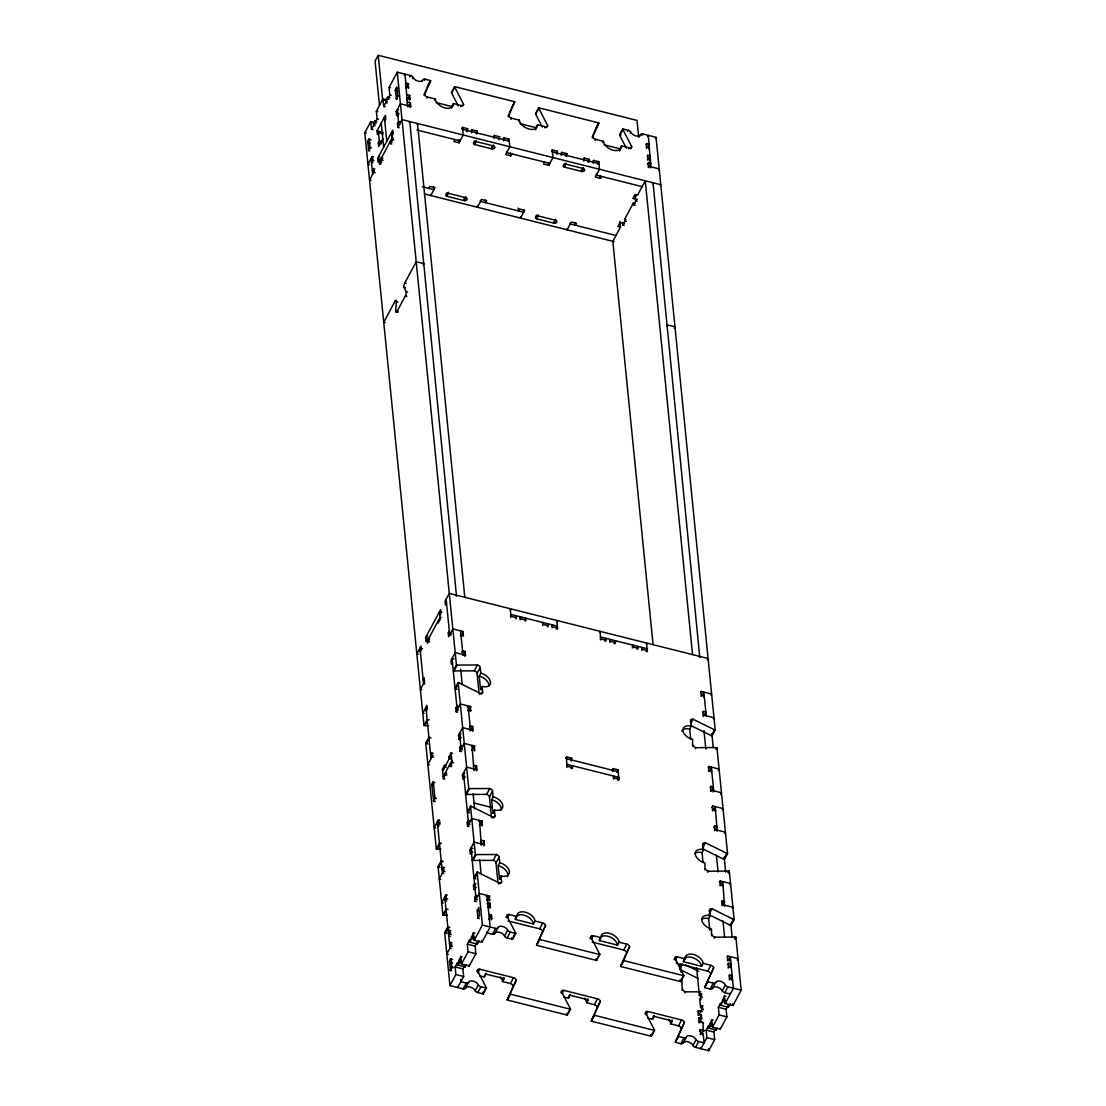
<?xml version="1.0" encoding="UTF-8"?>
<svg xmlns="http://www.w3.org/2000/svg" width="1106" height="1106" viewBox="0 0 1106 1106"><rect width="100%" height="100%" fill="white"/><g stroke="black" fill="none" stroke-linecap="round" stroke-linejoin="round"><path stroke-width="1.5" d="M398.367 312.099L396.902 311.74A2.793 0.843 -75.9 0 1 395.658 311.173L396.377 301.703A2.793 0.843 -75.9 0 0 395.146 300.984L383.741 322.261L385.192 322.634M648.724 159.845L648.683 157.882M424.137 94.522L425.948 90.319M426.308 89.489L427.027 87.803M424.165 95.628L430.524 81.111A2.793 1.714 28.2 0 0 430.58 80.6L425.119 79.217A2.793 1.714 28.2 0 0 422.81 79.867A5.599 3.415 28.2 0 1 418.179 81.167A5.599 3.415 28.2 0 1 413.05 77.42A2.793 1.714 28.2 0 0 410.478 75.54L397.261 72.208L389.063 87.512L389.824 95.088L387.722 99.001L389.188 99.36M508.207 115.66L508.566 114.83M509.285 113.158L510.018 111.471M510.378 110.641L511.096 108.955M508.235 116.78L514.594 102.264A2.793 1.714 28.2 0 0 514.649 101.752L454.607 86.641L451.469 92.503A2.793 1.714 28.2 0 0 451.635 93.07L458.243 105.886M592.277 136.812L592.996 135.139M593.355 134.296L595.152 130.107M592.304 137.932L598.664 123.416A2.793 1.714 28.2 0 0 598.705 122.89L538.677 107.794L535.525 113.655A2.793 1.714 28.2 0 0 535.691 114.222L542.299 127.038M715.485 1029.119L713.909 1032.05L714.67 1039.64L708.739 1050.7L695.522 1047.368A2.793 1.714 28.2 0 1 692.95 1045.502A5.599 3.415 28.2 0 0 687.821 1041.741A5.599 3.415 28.2 0 0 683.19 1043.041A2.793 1.714 28.2 0 1 680.881 1043.691L675.42 1042.322A2.793 1.714 28.2 0 1 675.476 1041.797L684.379 1022.525A2.793 1.714 28.2 0 0 681.6 1019.981L647.964 1011.52A2.793 1.714 28.2 0 0 645.558 1012.764L654.365 1029.852A2.793 1.714 28.2 0 1 654.531 1030.419L651.393 1036.267L591.351 1021.17A2.793 1.714 28.2 0 1 591.406 1020.658L600.309 1001.372A2.793 1.714 28.2 0 0 597.53 998.829L563.894 990.368A2.793 1.714 28.2 0 0 561.489 991.612L570.309 1008.7A2.793 1.714 28.2 0 1 570.475 1009.266L567.323 1015.128L507.295 1000.018A2.793 1.714 28.2 0 1 507.336 999.506L516.253 980.22A2.793 1.714 28.2 0 0 513.474 977.676L479.824 969.215A2.793 1.714 28.2 0 0 477.433 970.46L476.838 971.552M507.336 999.506L516.253 980.22M730.167 992.967L730.278 994.073L724.817 992.704A2.793 1.714 28.2 0 1 722.259 990.824A5.599 3.415 28.2 0 0 717.117 987.064A5.599 3.415 28.2 0 0 712.499 988.363A2.793 1.714 28.2 0 1 710.176 989.013L704.716 987.644A2.793 1.714 28.2 0 1 704.771 987.133L713.688 967.847A2.793 1.714 28.2 0 0 710.909 965.303L703.14 963.354A9.788 5.986 28.2 0 0 693.421 954.437A9.788 5.986 28.2 0 0 685.029 958.791L677.259 956.842A2.793 1.714 28.2 0 0 674.867 958.086L683.674 975.174A2.793 1.714 28.2 0 1 683.84 975.741L680.702 981.603L620.66 966.492A2.793 1.714 28.2 0 1 620.715 965.98L629.618 946.708A2.793 1.714 28.2 0 0 626.839 944.151L619.07 942.201A9.788 5.986 28.2 0 0 609.351 933.284A9.788 5.986 28.2 0 0 600.959 937.639L593.203 935.69A2.793 1.714 28.2 0 0 590.798 936.934L599.604 954.022A2.793 1.714 28.2 0 1 599.77 954.589L596.632 960.45L536.59 945.34A2.793 1.714 28.2 0 1 536.645 944.828L545.548 925.556A2.793 1.714 28.2 0 0 542.77 923.012L535.014 921.049A9.788 5.986 28.2 0 0 525.295 912.146A9.788 5.986 28.2 0 0 516.889 916.501L515.327 919.418L533.438 923.98L535.014 921.049M536.645 944.828L545.548 925.556M591.406 1020.658L600.309 1001.372M620.715 965.98L629.618 946.708M675.476 1041.797L684.379 1022.525M704.771 987.133L713.688 967.847M701.066 1022.538C704.646 1017.589 702.96 1038.852 701.176 1032.133M638.701 137.421L637.001 120.416L378.211 55.3L375.072 61.162L379.482 105.374M428.52 725.591L424.718 725.605A2.793 1.714 28.2 0 1 423.985 725.508L364.814 132.748L370.745 121.674L374.146 122.531M376.469 123.084L375.003 122.725L377.105 118.812L376.344 111.236L382.953 98.904L386.353 99.747M372.957 129.623L371.505 129.264L373.593 125.351L373.413 123.457L374.823 120.831L376.759 121.314M385.165 106.853L383.713 106.48L385.814 102.582L385.621 100.674L387.542 97.107L389.962 97.715M367.648 142.453L369.224 139.522M404.34 75.443L405.031 74.171L407.658 106.729M383.146 133.895L378.487 132.72L377.436 134.669L377.063 130.881L385.441 115.259L385.814 119.047L384.764 120.996M405.321 84.111L405.902 83.005L408.501 83.669L408.28 88.549M409.704 77.005L410.478 75.54M406.137 88.051L408.501 83.669M412.455 78.512L413.05 77.42M382.828 138.858L378.639 146.669L378.266 142.881L379.303 140.932L378.487 132.72M373.607 156.886L372.155 156.527L367.966 164.338L369.432 164.697M398.063 115.771L396.612 115.397L396.225 111.609L400.413 103.798L410.768 106.411L410.174 107.503M372.155 156.527L372.542 160.315L371.492 162.264L372.943 162.637M396.612 115.397L397.648 113.448L399.114 113.821M406.662 99.955L407.45 98.489L410.036 99.139L409.455 100.231M407.699 99.015L409.662 95.351L407.077 94.701M407.215 103.065L407.796 101.959L410.381 102.609L410.768 106.411M374.81 168.886L373.358 168.527L372.307 170.476L374.257 170.96M399.266 127.771L397.801 127.397L397.427 123.609L398.478 121.66L399.93 122.033M379.137 159.997L378.086 161.946L377.713 158.158L392.713 130.162L393.086 133.95L392.036 135.914M408.225 106.646L410.381 102.609M422.022 81.332L422.81 79.867M373.358 168.527L373.731 172.315L369.542 180.126L371.008 180.485M397.801 127.397L401.99 119.6L660.78 184.702L660.199 185.808M380.962 164.144L379.51 163.785L381.611 159.872L381.418 157.978L382.87 158.352M391.787 143.974L390.321 143.6L392.423 139.702L391.648 132.139L392.782 132.416M424.538 80.323L425.119 79.217M427.441 86.448L428.423 84.623M428.616 84.263L430.58 80.6M427.386 86.973L430.524 81.111M409.234 122.517L409.759 121.549L456.529 596.328M426.944 98.171L427.538 97.079A2.793 1.714 28.2 0 1 424.759 94.535M417.003 124.466L417.515 123.499L464.81 597.309M434.713 100.121L435.308 99.028L427.538 97.079M451.635 93.07L454.773 87.208A2.793 1.714 28.2 0 1 454.607 86.641M451.773 107.904A9.788 5.986 28.2 0 0 451.842 106.522L453.419 103.591L461.174 105.54A2.793 1.714 28.2 0 0 463.58 104.296L454.773 87.208M460.594 106.632L461.174 105.54M462.792 105.761L463.58 104.296M428.755 188.379L429.805 186.416L434.976 187.73L430.801 195.541L430.69 194.462M454.925 139.563L453.875 141.513L459.059 142.812L463.234 135.001L462.488 127.425L467.658 128.725L467.257 131.725M461.7 128.89L462.488 127.425M466.483 130.923L467.658 128.725M471.377 130.909L471.972 129.803L477.142 131.116L476.741 134.102M471.571 132.803L471.972 129.803M475.967 133.314L477.142 131.116M396.902 311.74L405.363 295.952A2.793 0.843 -75.9 0 0 406.123 291.638L404.049 287.394A2.793 0.843 -75.9 0 1 404.768 283.012L416.174 261.735L423.944 263.684L423.225 265.011M493.815 136.55L494.396 135.457L499.58 136.757L499.179 139.743M493.995 138.444L494.396 135.457M511.511 107.6L511.898 106.867M512.686 105.402L514.649 101.752M511.456 108.125L512.244 106.66M512.631 105.927L514.594 102.264M498.405 138.955L499.58 136.757M511.013 119.324L511.608 118.231A2.793 1.714 28.2 0 1 508.829 115.674M503.299 138.941L503.894 137.835L509.064 139.149L509.825 146.725L505.636 154.536L510.806 155.835L511.857 153.886M503.493 140.835L503.894 137.835M508.083 140.974L509.064 139.149M518.783 121.273L519.364 120.181L511.608 118.231M535.691 114.222L538.829 108.36A2.793 1.714 28.2 0 1 538.677 107.794M535.553 129.886A9.788 5.986 28.2 0 0 535.912 127.66L537.488 124.743L545.244 126.692A2.793 1.714 28.2 0 0 547.65 125.448L538.829 108.36M544.664 127.784L545.244 126.692M546.461 127.646L546.862 126.913M547.055 126.54L547.65 125.448M544.636 162.126L543.599 164.089L548.77 165.388L552.959 157.577L552.198 149.987L557.369 151.301L556.968 154.287M551.41 151.453L552.198 149.987M556.387 153.126L557.369 151.301M561.101 153.485L561.682 152.379L566.866 153.679L566.466 156.679M561.281 155.379L561.682 152.379M565.691 155.877L566.866 153.679M595.567 128.752L596.162 127.66M596.756 126.554L598.705 122.89M595.512 129.264L596.3 127.798M596.701 127.079L598.664 123.416M583.332 159.485L584.12 158.02L589.291 159.333L588.89 162.319M583.719 161.02L584.12 158.02M595.083 140.476L595.664 139.37A2.793 1.714 28.2 0 1 592.885 136.826M587.922 161.891L589.291 159.333M602.839 142.425L603.434 141.333L595.664 139.37M593.01 161.504L593.604 160.411L598.775 161.711L599.535 169.301L595.346 177.112L600.53 178.412L601.567 176.448M593.203 163.412L593.604 160.411M597.406 164.282L598.775 161.711M626.369 148.176L619.761 135.374A2.793 1.714 28.2 0 1 619.595 134.794L622.733 128.946L628.194 130.314A2.793 1.714 28.2 0 1 630.766 132.195A5.599 3.415 28.2 0 0 635.895 135.941A5.599 3.415 28.2 0 0 640.526 134.642A2.793 1.714 28.2 0 1 642.835 133.992L656.052 137.324L715.223 730.084L712.084 735.946A2.793 1.714 28.2 0 1 711.338 735.67L691.305 725.757M619.761 135.374L622.899 129.513A2.793 1.714 28.2 0 1 622.733 128.946M627.6 131.407L628.194 130.314M619.623 151.038A9.788 5.986 28.2 0 0 619.982 148.812L621.544 145.881L629.314 147.845A2.793 1.714 28.2 0 0 631.706 146.6L622.899 129.513M630.171 133.287L630.766 132.195M628.72 148.937L629.314 147.845M630.531 148.798L631.706 146.6M639.545 136.48L640.526 134.642M642.047 135.457L642.835 133.992M647.618 136.646L648.296 135.374L650.922 167.932M646.001 144.665L646.581 143.559L649.181 144.209L647.411 147.513M646.374 148.453L646.581 143.559M648.959 149.103L649.554 148.01L646.969 147.361M655.374 138.596L656.052 137.324M647.162 156.347L647.757 155.255L650.342 155.905L648.766 158.835L650.231 159.195M647.549 160.135L647.757 155.255M647.494 164.352L648.475 162.513L651.061 163.163L648.71 167.559M650.134 160.785L650.715 159.693L648.13 159.043M648.268 167.407L648.475 162.513M636.351 195.154L635.314 197.117L635.687 200.905L633.6 204.804L635.051 205.177M619.927 221.324L620.494 227.006L612.821 241.329L653.079 644.743M624.24 225.347L622.775 224.988L624.876 221.076L624.683 219.182L633.406 202.91L635.342 203.407M658.623 170.006L659.204 168.914L648.863 166.301M652.499 183.72L653.024 182.753L699.794 657.531M420.363 651.863L421.4 649.913L421.027 646.111L416.838 653.923L418.289 654.296M426.999 639.475L425.948 641.439L425.575 637.637L440.575 609.655L440.948 613.443L439.898 615.392M446.52 603.047L445.469 604.996L445.096 601.208L449.285 593.397L708.075 658.512L707.287 659.978M423.142 679.817L424.192 677.867L424.566 681.655L420.391 689.467L421.676 689.785M462.972 636.42L463.179 631.54L452.824 628.927L448.649 636.738L448.262 632.95L449.312 631.001M460.386 635.77L460.967 634.678L463.566 635.328M461.022 635.563L463.179 631.54M426.266 711.089L427.317 709.14L426.944 705.338L422.755 713.149L424.04 713.481M452.437 662.273L451.386 664.222L451.013 660.434L455.188 652.623L465.543 655.222L464.962 656.328M461.796 652.25L462.585 650.784L465.17 651.434L465.543 655.222M423.985 725.508L427.123 719.647A2.793 1.714 28.2 0 0 427.856 719.757L429.128 719.743M397.261 72.208L456.432 664.969L453.28 670.83A2.793 1.714 28.2 0 0 454.013 670.941L474.308 670.844A2.793 1.714 28.2 0 1 477.087 673.388L479.092 693.407M424.718 725.605L427.856 719.757M454.013 670.941L457.165 665.079L477.446 664.983A2.793 1.714 28.2 0 1 480.225 667.526L480.792 673.208L479.23 676.139L480.557 689.411A9.788 5.986 28.2 0 0 481.857 689.674M463.013 655.457L465.17 651.434M440.852 849.132L437.05 849.145A2.793 1.714 28.2 0 1 436.317 849.035L425.741 743.094L428.879 737.246A2.793 1.714 28.2 0 1 429.626 737.508L430.967 738.172M480.792 673.208A9.788 5.986 28.2 0 1 490.511 682.125A9.788 5.986 28.2 0 1 482.119 686.48L482.686 692.162A2.793 1.714 28.2 0 1 480.294 693.407L458.935 682.831A2.793 1.714 28.2 0 0 458.188 682.568L455.05 688.43A2.793 1.714 28.2 0 1 455.796 688.692L457.124 689.356M425.741 743.094A2.793 1.714 28.2 0 1 426.487 743.37L429.626 737.508M455.796 688.692L458.935 682.831M474.308 670.844L477.446 664.983M433.137 753.241L431.686 752.882L430.635 754.831L433.068 755.439M457.58 712.126L456.128 711.766L455.755 707.964L456.806 706.015L458.257 706.388M509.935 609.904L510.53 608.812L510.695 617.48M431.686 752.882L432.059 756.67L427.87 764.481L429.335 764.854M456.128 711.766L460.317 703.955L470.672 706.554L470.465 711.448M477.087 673.388L480.225 667.526M666.503 326.215L667.208 324.887L674.978 326.851L674.259 328.178M515.299 617.618L516.281 615.793L515.88 618.793M467.299 707.37L468.087 705.905L470.451 729.587L469.787 730.817M467.866 710.799L468.46 709.693L471.045 710.342M468.515 710.577L470.672 706.554M480.557 689.411L482.119 686.48M519.806 618.337L520.58 616.885L520.193 619.872M479.7 694.513L480.294 693.407M460.331 739.61L458.879 739.237L458.492 735.449L462.681 727.637L473.036 730.25L472.442 731.343M481.704 694.001L482.686 692.162M444.819 779.025L443.368 778.665L442.428 769.182L444.515 765.283L445.967 765.642M450.695 759.075L449.243 758.716L449.05 756.822L451.137 752.91L452.603 753.283M458.879 739.237L459.916 737.287L461.382 737.661M442.607 771.089L451.331 754.817M525.364 621.171L525.765 618.185M469.483 726.905L470.064 725.799L472.649 726.448L473.036 730.25M443.174 776.785L451.898 760.513M461.534 751.61L460.068 751.25L459.695 747.449L460.746 745.499L462.197 745.873M443.368 778.665L445.455 774.753L445.276 772.859L446.727 773.232M451.455 766.665L449.99 766.292L452.091 762.393L451.137 752.91M470.492 730.485L472.649 726.448M460.068 751.25L464.257 743.439L474.612 746.038L474.405 750.933M471.363 746.605L472.027 745.389L473.866 770.053M471.806 750.269L472.4 749.177L474.986 749.827M472.843 749.329L474.612 746.038M439.815 820.21L438.363 819.85L434.174 827.661L435.64 828.021M464.271 779.094L462.82 778.721L462.432 774.933L466.621 767.122L476.976 769.735L476.382 770.827M542.617 625.512L543.018 622.526M438.363 819.85L438.75 823.638L437.7 825.588L439.151 825.961M462.82 778.721L463.856 776.771L465.322 777.145M547.014 626.024L548.189 623.825L547.788 626.812M473.423 766.389L474.004 765.283L476.589 765.933L476.976 769.735M474.239 770.329L476.589 765.933M551.714 626.369L552.502 624.904L552.101 627.904M556.525 621.627L557.12 620.521L557.286 629.203M436.317 849.035L439.455 843.187A2.793 1.714 28.2 0 0 440.188 843.284L441.46 843.284M458.188 682.568L468.75 788.509L465.612 794.371A2.793 1.714 28.2 0 0 466.345 794.467L486.64 794.371A2.793 1.714 28.2 0 1 489.419 796.914L491.423 816.933M437.05 849.145L440.188 843.284M466.345 794.467L469.483 788.619L489.778 788.509A2.793 1.714 28.2 0 1 492.557 791.067L493.124 796.749L491.562 799.679L492.875 812.938A9.788 5.986 28.2 0 0 494.188 813.2M556.29 628.816L557.687 626.217L511.096 614.494M447.432 915.118L443.63 915.132A2.793 1.714 28.2 0 1 442.898 915.021L438.073 866.634L441.211 860.772A2.793 1.714 28.2 0 1 441.958 861.035L443.299 861.698M493.124 796.749A9.788 5.986 28.2 0 1 502.843 805.666A9.788 5.986 28.2 0 1 494.451 810.021L495.018 815.703A2.793 1.714 28.2 0 1 492.626 816.947L471.267 806.371A2.793 1.714 28.2 0 0 470.506 806.094L467.368 811.956A2.793 1.714 28.2 0 1 468.128 812.219L469.456 812.882M438.073 866.634A2.793 1.714 28.2 0 1 438.819 866.897L441.958 861.035M468.128 812.219L471.267 806.371M444.571 867.754L443.105 867.38L442.068 869.33L444.004 869.828M469.013 826.624L467.562 826.265L467.188 822.477L468.225 820.514L469.677 820.887M443.105 867.38L443.492 871.169L439.303 878.98L440.755 879.353M467.562 826.265L471.75 818.454L482.092 821.053L481.884 825.947M486.64 794.371L489.778 788.509M489.419 796.914L492.557 791.067M478.981 821.385L479.506 820.403L481.29 845.191M479.299 825.297L479.893 824.191L482.479 824.841M480.336 824.357L482.092 821.053M447.308 895.224L445.856 894.865L441.667 902.676L443.119 903.035M471.764 854.108L470.299 853.749L469.926 849.947L474.115 842.136L484.456 844.749L483.875 845.841M445.856 894.865L446.23 898.653L445.179 900.602L446.644 900.975M470.299 853.749L471.35 851.786L472.801 852.159M492.875 812.938L494.451 810.021M492.032 818.039L492.626 816.947M480.516 842.136L481.497 840.311L484.082 840.961L484.456 844.749M493.843 817.901L495.018 815.703M442.898 915.021L446.036 909.173A2.793 1.714 28.2 0 0 446.769 909.27L448.041 909.27M470.506 806.094L475.345 854.496L472.207 860.357A2.793 1.714 28.2 0 0 472.939 860.454L493.235 860.357A2.793 1.714 28.2 0 1 496 862.901L498.004 882.92M443.63 915.132L446.769 909.27M472.939 860.454L476.078 854.606L496.373 854.496A2.793 1.714 28.2 0 1 499.152 857.053L499.718 862.735L498.142 865.666L499.47 878.924A9.788 5.986 28.2 0 0 500.783 879.187M482.313 844.251L484.082 840.961M599.659 632.48L600.24 631.374L600.42 640.056M477.433 970.46L486.239 987.547A2.793 1.714 28.2 0 1 486.405 988.114L483.267 993.976L477.806 992.594A2.793 1.714 28.2 0 1 475.234 990.727A5.599 3.415 28.2 0 0 470.105 986.967A5.599 3.415 28.2 0 0 465.474 988.266A2.793 1.714 28.2 0 1 463.165 988.916L449.948 985.584L444.653 932.621L447.792 926.759A2.793 1.714 28.2 0 1 448.538 927.022L449.879 927.685M499.718 862.735A9.788 5.986 28.2 0 1 509.437 871.652A9.788 5.986 28.2 0 1 501.032 876.007L501.599 881.689A2.793 1.714 28.2 0 1 499.207 882.934L477.847 872.358A2.793 1.714 28.2 0 0 477.101 872.081L473.962 877.943A2.793 1.714 28.2 0 1 474.709 878.205L476.036 878.869M444.653 932.621A2.793 1.714 28.2 0 1 445.4 932.883L448.538 927.022M474.709 878.205L477.847 872.358M450.861 930.768L449.395 930.395L448.359 932.358L450.778 932.966M475.304 889.639L473.852 889.279L473.465 885.491L474.515 883.542L475.967 883.901M604.623 640.927L605.991 638.369L605.59 641.356M449.395 930.395L449.783 934.183L448.732 936.146L450.183 936.505M473.852 889.279L474.903 887.33L476.354 887.689M609.517 640.913L610.305 639.448L609.904 642.448M493.235 860.357L496.373 854.496M452.05 942.768L450.598 942.395L449.548 944.358L451.981 944.966M476.506 901.653L475.041 901.279L474.668 897.491L475.718 895.542L477.17 895.901M450.598 942.395L450.971 946.197L446.796 954.008L448.248 954.367M475.041 901.279L479.23 893.468L489.585 896.081L489.377 900.961M496 862.901L499.152 857.053M613.913 643.678L615.475 640.747L615.074 643.747M477.986 918.284L477.198 910.39L478.774 907.459L479.562 915.353L477.986 918.284L479.285 918.602M486.211 896.883L486.999 895.418L490.152 927.008L481.953 942.312L474.184 940.349L473.437 932.773L474.889 933.132M486.792 900.312L487.373 899.219L489.958 899.869M487.622 899.731L489.585 896.081M450.253 970.031L451.829 967.1L453.114 967.418M499.47 878.924L501.032 876.007M487.138 903.782L487.718 902.69L490.317 903.339L490.096 908.233M565.733 758.301L566.521 756.85L571.691 758.149L571.29 761.135M498.612 884.026L499.207 882.934M449.948 985.584L455.879 974.524L455.119 966.948L457.207 963.036L459.64 963.644M466.22 964.916L465.17 966.893L457.4 964.93L460.718 956.496L462.17 956.87M476.797 942.948L475.096 946.114L475.843 953.704L469.234 966.036L461.465 964.086L468.087 951.741L467.326 944.165L469.414 940.252L470.88 940.625M479.175 940.75L477.377 944.109L469.608 942.146L473.437 932.773M500.824 883.155L501.599 881.689M488.147 907.362L490.317 903.339M570.516 760.347L571.691 758.149M474.184 940.349L482.382 925.058L477.101 872.081M566.866 767.412L566.521 756.85M632.328 648.088L632.729 645.088M488.672 919.266L489.267 918.174L491.852 918.823L491.271 919.916M489.516 918.685L491.479 915.021L488.893 914.372M457.594 986.441L457.704 987.547L463.635 976.474L462.875 968.897L464.326 966.215M571.069 768.283L572.452 765.725L572.051 768.725M636.724 648.586L637.913 646.402L637.512 649.388M641.632 648.572L642.227 647.48L641.826 650.48M646.236 644.19L646.83 643.098L646.996 651.78M463.165 988.916L466.303 983.054A2.793 1.714 28.2 0 0 468.612 982.405A5.599 3.415 28.2 0 1 473.244 981.105A5.599 3.415 28.2 0 1 478.373 984.865A2.793 1.714 28.2 0 0 480.944 986.746L486.405 988.114M492.474 934.238L495.612 928.39A2.793 1.714 28.2 0 0 497.921 927.74A5.599 3.415 28.2 0 1 502.553 926.441A5.599 3.415 28.2 0 1 507.682 930.187A2.793 1.714 28.2 0 0 510.253 932.068L515.7 933.436L512.562 939.298L507.115 937.929A2.793 1.714 28.2 0 1 504.543 936.049A5.599 3.415 28.2 0 0 499.414 932.289A5.599 3.415 28.2 0 0 494.783 933.588A2.793 1.714 28.2 0 1 492.474 934.238L487.013 932.87L486.903 931.764M465.474 988.266L468.612 982.405M494.783 933.588L497.921 927.74M646.001 651.393L647.397 648.78L600.807 637.056M505.954 917.247L506.728 915.782A2.793 1.714 28.2 0 1 509.133 914.538L516.889 916.501M477.861 972.879L479.824 969.215M507.17 918.201L509.133 914.538M475.234 990.727L478.373 984.865M504.543 936.049L507.682 930.187M479.603 975.81L484.456 977.027L486.018 974.096A9.788 5.986 28.2 0 1 486.018 973.156M477.806 992.594L480.944 986.746M507.115 937.929L510.253 932.068M483.267 993.976A2.793 1.714 28.2 0 0 483.101 993.409L486.239 987.547M512.562 939.298A2.793 1.714 28.2 0 0 512.41 938.731L515.548 932.87L506.728 915.782M612.116 770.398L613.097 768.559L618.268 769.859L618.627 780.435M612.696 771.559L613.097 768.559M513.115 986.082A2.793 1.714 28.2 0 0 510.336 983.538L502.566 981.589L504.142 978.658A9.788 5.986 28.2 0 0 503.949 977.663M613.263 777.242L613.858 776.149L613.457 779.136M616.899 772.43L618.268 769.859M617.632 780.048L619.028 777.449L567.267 764.426M510.336 983.538L513.474 977.676M542.41 931.404A2.793 1.714 28.2 0 0 539.631 928.86L542.77 923.012M507.295 1000.018L510.433 994.156A2.793 1.714 28.2 0 1 510.488 993.644M536.59 945.34L539.728 939.492A2.793 1.714 28.2 0 1 539.783 938.966M700.679 692.536L701.273 691.444L711.628 694.043L711.034 695.135M701.066 696.324L701.273 691.444M701.771 695.992L703.858 692.093L706.222 715.776M690.13 721.582L690.711 720.49A2.793 1.714 28.2 0 1 693.116 719.246L714.476 729.822A2.793 1.714 28.2 0 0 715.223 730.084M703.651 696.974L704.245 695.881L701.646 695.232M690.766 723.628L693.116 719.246M690.711 739.043L689.715 729.103L691.278 726.172L690.711 720.49M702.669 712.43L703.264 711.338L705.849 711.988L703.692 716.011M703.043 716.232L703.264 711.338M692.591 746.218L692.605 739.43A9.788 5.986 28.2 0 1 682.886 730.527A9.788 5.986 28.2 0 1 691.278 726.172M560.908 992.704L561.489 991.612M590.01 938.4L590.798 936.934M562.125 993.658L563.894 990.368M591.24 939.353L593.203 935.69M695.37 748.762L695.951 747.67L716.246 747.573A2.793 1.714 28.2 0 1 716.978 747.684L727.554 853.611L724.416 859.473A2.793 1.714 28.2 0 1 723.67 859.21L702.31 848.634M713.398 718.831L713.992 717.739L703.637 715.126M563.659 996.962L568.512 998.179L570.088 995.248A9.788 5.986 28.2 0 1 570.088 994.308M619.07 942.201L617.507 945.132L599.397 940.57L600.959 937.639M711.338 735.67L714.476 729.822M567.323 1015.128A2.793 1.714 28.2 0 0 567.171 1014.548L570.309 1008.7M596.632 960.45A2.793 1.714 28.2 0 0 596.466 959.884L599.604 954.022M715.651 748.665L716.246 747.573M716.19 749.135L716.978 747.684M708.172 767.55L708.766 766.458L719.107 769.057L718.333 770.523M708.545 771.338L708.766 766.458M708.987 771.504L711.352 767.108L713.716 790.804L713.052 792.02M597.171 1007.234A2.793 1.714 28.2 0 0 594.392 1004.69L586.636 1002.741L588.198 999.81A9.788 5.986 28.2 0 0 588.005 998.815M711.144 772.002L711.725 770.896L709.14 770.246M710.163 787.458L710.743 786.352L713.329 787.002L710.978 791.398M594.392 1004.69L597.53 998.829M626.48 952.556A2.793 1.714 28.2 0 0 623.701 950.013L626.839 944.151M710.536 791.246L710.743 786.352M591.351 1021.17L594.489 1015.308A2.793 1.714 28.2 0 1 594.544 1014.796M620.66 966.492L623.798 960.63A2.793 1.714 28.2 0 1 623.853 960.119M711.725 807.767L712.706 805.942L723.048 808.541L722.398 809.758M720.49 794.578L721.471 792.753L711.13 790.14M712.485 810.822L712.706 805.942M713.329 810.256L715.292 806.592L717.13 831.256M715.084 811.486L715.665 810.38L713.08 809.73M702.462 845.122L703.043 844.016A2.793 1.714 28.2 0 1 705.448 842.772L726.808 853.348A2.793 1.714 28.2 0 0 727.554 853.611M702.891 847.528L705.448 842.772M713.909 827.302L714.683 825.836L717.282 826.486L715.319 830.15M703.043 862.583L702.047 852.629L703.61 849.698L703.043 844.016M714.476 830.73L714.683 825.836M704.923 869.758L704.937 862.97A9.788 5.986 28.2 0 1 695.218 854.053A9.788 5.986 28.2 0 1 703.61 849.698M724.831 833.33L725.412 832.237L715.07 829.624M707.688 872.302L708.282 871.196L728.577 871.099A2.793 1.714 28.2 0 1 729.31 871.21L734.135 919.598L730.997 925.459A2.793 1.714 28.2 0 1 730.25 925.197L708.891 914.621M723.67 859.21L726.808 853.348M644.978 1013.856L645.558 1012.764M674.079 959.552L674.867 958.086M646.194 1014.81L647.964 1011.52M675.296 960.506L677.259 956.842M719.398 882.422L720.186 880.957L730.541 883.556L729.946 884.662M719.978 885.851L720.186 880.957M720.683 885.519L722.771 881.606L724.554 906.395M727.983 872.205L728.577 871.099M728.329 873.049L729.31 871.21M679.54 966.146L680.328 964.681A2.793 1.714 28.2 0 1 680.536 963.879M709.043 911.109L709.637 910.003A2.793 1.714 28.2 0 1 712.029 908.759L733.389 919.335A2.793 1.714 28.2 0 0 734.135 919.598M722.564 886.5L723.158 885.394L720.573 884.745M647.729 1018.101L652.581 1019.331L654.158 1016.4A9.788 5.986 28.2 0 1 654.158 1015.46M703.14 963.354L701.577 966.285L683.453 961.722L685.029 958.791M679.582 969.298L682.526 963.796M709.485 913.515L712.029 908.759M709.789 930.229L708.628 918.616L710.204 915.685L709.637 910.003M721.582 901.957L722.177 900.865L724.762 901.514L722.799 905.164M651.393 1036.267A2.793 1.714 28.2 0 0 651.227 1035.7L654.365 1029.852M680.702 981.603A2.793 1.714 28.2 0 0 680.536 981.036L683.674 975.174M721.969 905.745L722.177 900.865M682.195 990.409L681.863 980.082M711.504 935.745L711.531 928.957A9.788 5.986 28.2 0 1 701.798 920.04A9.788 5.986 28.2 0 1 710.204 915.685M684.973 992.967L685.568 991.861L700.789 991.792M714.282 938.289L714.863 937.183L735.158 937.086A2.793 1.714 28.2 0 1 735.891 937.197L741.186 990.174L732.988 1005.465L725.218 1003.515L724.458 995.925L725.923 996.299M732.31 908.358L732.905 907.252L722.55 904.653M681.241 1028.386A2.793 1.714 28.2 0 0 678.462 1025.843L670.692 1023.88L672.268 1020.962A9.788 5.986 28.2 0 0 672.075 1019.967M730.25 925.197L733.389 919.335M678.462 1025.843L681.6 1019.981M710.55 973.709A2.793 1.714 28.2 0 0 707.771 971.165L710.909 965.303M701.812 996.119L699.379 995.511L700.43 993.561L701.881 993.921M675.42 1042.322L678.559 1036.46A2.793 1.714 28.2 0 1 678.614 1035.949M704.716 987.644L707.868 981.782A2.793 1.714 28.2 0 1 707.909 981.271M703.015 1008.119L700.582 1007.511L699.766 999.299L700.817 997.349L700.43 993.561M734.578 938.192L735.158 937.086M734.909 939.035L735.891 937.197M697.789 1011.755L698.37 1010.649L702.255 1011.631M727.084 957.077L727.679 955.971L738.034 958.584L737.246 960.049M680.881 1043.691L684.02 1037.829A2.793 1.714 28.2 0 0 686.328 1037.179A5.599 3.415 28.2 0 1 690.96 1035.88A5.599 3.415 28.2 0 1 696.089 1039.64A2.793 1.714 28.2 0 0 698.66 1041.52L704.121 1042.889L703.236 1034.041L700.637 1033.391L700.264 1029.603L704.149 1030.585M710.176 989.013L713.315 983.165A2.793 1.714 28.2 0 0 715.637 982.515A5.599 3.415 28.2 0 1 720.255 981.216A5.599 3.415 28.2 0 1 725.398 984.962A2.793 1.714 28.2 0 0 727.955 986.842L741.186 990.174M700.582 1007.511L701.633 1005.561L703.084 1005.921M683.19 1043.041L686.328 1037.179M712.499 988.363L715.637 982.515M698.163 1015.543L698.37 1010.649M727.472 960.865L727.679 955.971M699.13 1014.714L702.006 1009.349L701.633 1005.561M728.177 960.533L730.264 956.635L733.416 988.211L725.218 1003.515M698.508 1019.013L699.103 1017.921L701.688 1018.571L699.531 1022.594M727.817 964.335L728.398 963.243L730.997 963.893L729.227 967.183M700.554 1016.552L701.342 1015.087L698.757 1014.437M730.057 961.515L730.637 960.423L728.052 959.773M698.895 1022.801L699.103 1017.921M728.19 968.137L728.398 963.243M699.476 1031.069L700.264 1029.603M728.978 976.031L729.573 974.925L732.158 975.575L730.582 978.506M692.95 1045.502L696.089 1039.64M722.259 990.824L725.398 984.962M700.057 1034.497L700.637 1033.391M729.352 979.819L729.573 974.925M695.522 1047.368L698.66 1041.52M724.817 992.704L727.955 986.842M702.642 1035.147L703.236 1034.041M731.951 980.469L732.531 979.377L729.946 978.713M700.858 1047.645L700.969 1048.751L706.9 1037.677L706.153 1030.101L708.241 1026.202L710.674 1026.81M717.255 1028.068L716.19 1030.045L708.434 1028.096L711.752 1019.663L713.204 1020.022M727.955 1005.852L726.117 1009.28L726.877 1016.856L720.269 1029.188L712.499 1027.239L719.121 1014.907L718.361 1007.317L720.448 1003.418L721.914 1003.778M730.319 1003.681L728.398 1007.262L720.642 1005.313L724.458 995.925M619.595 134.794L620.964 135.139M406.289 86.807L408.874 87.457M396.93 87.54L397.745 96.125L396.432 99.167L395.423 89.558L396.542 87.153L398.381 87.913M398.409 88.148L396.957 87.775L395.381 90.706L397.33 91.19M389.063 87.512L390.515 87.872M395.354 90.471L397.787 91.079M435.999 102.526L451.842 106.522M520.055 123.678L535.912 127.66M604.125 144.831L619.982 148.812M399.197 96.042L397.745 95.669L396.169 98.6L397.621 98.973M389.824 95.088L391.275 95.462M385.925 100.356L382.621 99.526L378.211 55.3M385.621 100.674L387.556 101.171M385.814 102.582L387.266 102.941M398.575 109.978L397.275 109.66L398.851 125.448M396.225 111.609L397.69 111.983M462.667 129.319L509.258 141.043M552.392 151.895L598.968 163.605M376.344 111.236L377.796 111.609M397.427 123.609L399.847 124.218M377.105 118.812L378.556 119.185M416.907 129.996L460.096 140.863L459.999 139.798M642.337 186.707L596.397 175.149L596.286 174.084M373.413 123.457L375.349 123.955M373.593 125.351L375.058 125.725M377.063 130.881L383.27 132.444M393.349 138.098L392.229 137.821L379.317 161.905L381.584 162.471M637.429 199.509L632.909 198.375L634.996 194.462L637.581 195.112L645.254 180.803L692.55 654.6M364.814 132.748L366.28 133.107M392.423 139.702L393.874 140.061M635.687 200.905L637.139 201.264M392.077 142.204L390.142 141.706L390.321 143.6M379.303 140.932L382.413 141.706M369.197 139.287L370.012 147.872L368.699 150.914L367.731 141.112L368.879 138.872L371.16 140.006M378.266 142.881L381.363 143.669M367.621 142.218L370.081 143.061M371.464 147.789L370.012 147.416L368.436 150.347L369.888 150.72M379.883 156.499L378.75 156.209L379.51 163.785M624.683 219.182L626.134 219.555M381.611 159.872L383.063 160.246M624.876 221.076L626.328 221.449M373.054 158.96L371.104 158.476L372.681 174.264M372.542 160.315L373.994 160.674M624.531 223.592L619.996 222.458L617.908 226.357L620.494 227.006M373.731 172.315L375.183 172.674M422.451 186.79L433.939 189.679L433.621 186.485M616.166 235.523L570.24 223.965L570.129 222.9M424.414 193.923L614.272 241.689M404.768 283.012L406.234 283.385M404.049 287.394L405.501 287.767M406.123 291.638L407.589 292.012M405.363 295.952L406.828 296.325M395.146 300.984L396.598 301.357M396.377 301.703L397.828 302.076M395.658 311.173L397.607 311.657M511.29 616.388L516.461 617.687M520.774 618.779L525.958 620.079M543.212 624.42L548.382 625.72M552.696 626.798L557.866 628.111M601 638.964L606.185 640.263M610.498 641.342L615.669 642.641M632.922 646.982L638.093 648.296M642.406 649.374L647.591 650.674M441.778 612.185L439.511 611.618L440.285 619.18L438.183 623.093L437.99 621.199M441.211 617.59L440.077 617.3L427.179 641.383L429.432 641.964M448.262 632.95L451.372 633.738M450.985 635.12L449.686 634.789L446.147 599.258M427.745 635.991L426.612 635.701L427.372 643.263L429.46 639.365L429.28 637.471M422.533 648.71L419.976 648.075L423.529 683.605L424.815 683.937M453.999 658.969L452.05 658.485L457.179 709.803L458.465 710.135M455.755 707.964L457.207 708.338M427.179 707.619L425.893 707.301L431.008 758.619M566.701 758.744L618.461 771.767M460.995 733.859L459.543 733.499L461.119 749.287L462.571 749.661M458.492 735.449L460.442 735.932M567.461 766.32L572.631 767.619M614.037 778.043L619.222 779.343M459.695 747.449L461.631 747.946M449.05 756.822L450.501 757.181M432.059 756.67L433.511 757.043M452.091 762.393L453.543 762.753M451.746 764.882L449.81 764.398L449.99 766.292M446.16 767.536L444.709 767.177L444.515 765.283M464.783 773.301L463.483 772.983L468.612 824.316L469.898 824.634M442.428 769.182L443.879 769.555M462.432 774.933L463.898 775.306M445.455 774.753L446.921 775.126M434.838 782.675L432.902 781.79L431.796 784.79L433.718 801.615L434.962 798.394L433.372 782.315L431.81 785.246L433.262 785.606M473.506 802.873L491.617 807.435M436.414 798.477L434.948 798.103L433.386 801.034L435.322 801.518M467.188 822.477L469.608 823.085M440.271 822.546L437.312 821.799L442.441 873.132L443.741 873.45M438.75 823.638L440.202 823.998M472.912 848.482L470.976 847.998L476.092 899.33L477.391 899.648M469.926 849.947L471.861 850.445M443.492 871.169L444.944 871.542M473.465 885.491L474.93 885.851M474.668 897.491L476.119 897.851M488.105 906.478L490.691 907.127M728.785 967.031L731.37 967.681M446.105 897.146L444.806 896.814L449.935 948.146L451.22 948.464M446.23 898.653L447.681 899.026M477.198 910.39L478.497 910.708M508.096 920.925L539.631 928.86M592.166 942.077L623.701 950.013M676.222 963.229L707.771 971.165M482.382 925.058L495.612 928.39M539.728 939.492L599.77 954.589M623.798 960.63L683.84 975.741M707.868 981.782L713.315 983.165M471.336 936.671L475.221 937.653M722.37 999.838L726.255 1000.806M471.529 938.579L474.93 939.423M722.564 1001.732L725.951 1002.589M449.783 934.183L451.234 934.556M700.817 997.349L702.269 997.709M699.766 999.299L701.218 999.672M467.326 944.165L475.096 946.114M718.361 1007.317L726.117 1009.28M450.971 946.197L452.437 946.556M702.006 1009.349L703.457 1009.709M468.087 951.741L475.843 953.704M719.121 1014.907L726.877 1016.856M458.617 960.409L461.534 961.142M709.651 1023.562L713.052 1024.419M452.492 959.566L450.557 958.667L449.548 960.907L450.474 970.681L451.842 967.736L451.041 959.206L449.465 962.123L452.575 962.911M699.476 1021.709L703.527 1022.718M458.81 962.303L461.727 963.036M709.845 1025.456L712.748 1026.188M486.018 974.096L504.142 978.658M570.088 995.248L588.198 999.81M654.158 1016.4L672.268 1020.962M455.119 966.948L462.875 968.897M706.153 1030.101L713.909 1032.05M451.856 967.446L453.294 967.695M702.877 1030.488L704.328 1030.847M450.28 970.266L451.732 970.626M701.301 1033.419L702.766 1033.778M455.879 974.524L463.635 976.474M706.9 1037.677L714.67 1039.64M466.303 983.054L460.843 981.686L460.621 979.474M510.433 994.156L570.475 1009.266M594.489 1015.308L654.531 1030.419M678.559 1036.46L684.02 1037.829M426.487 743.37L427.828 744.02M685.402 964.764L698.743 971.372M680.923 969.948L698.273 978.547M438.819 866.897L440.147 867.56M445.4 932.883L446.741 933.547M679.983 979.957L680.536 981.036M650.687 1034.635L651.227 1035.7M595.913 958.805L596.466 959.884M566.618 1013.483L567.171 1014.548M511.857 937.667L512.41 938.731M482.548 992.331L483.101 993.409M711.849 733.624L713.246 747.573M724.167 857.026L725.674 872.164M730.845 923.925L732.131 936.741M732.808 1003.681L732.988 1005.465M703.969 730.472L705.822 748.983M716.398 855.076L718.084 871.901M722.978 920.897L724.554 936.768M728.273 1005.962L728.398 1007.262M720.448 1003.418L720.642 1005.313M720.158 1028.124L720.269 1029.188M716.094 1028.981L716.19 1030.045M633.406 202.91L633.6 204.804M711.752 1019.663L712.499 1027.239M708.241 1026.202L708.434 1028.096M708.545 1048.723L708.739 1050.7M622.526 222.458L622.775 224.988M696.614 967.736L699.379 995.511M701.342 1015.087L701.688 1018.571M680.328 964.681L681.102 972.381M600.24 175.564L600.53 178.412M583.194 167.462L583.304 168.541A2.101 1.535 -5.7 0 1 584.452 170.49A2.101 1.535 -5.7 0 1 581.728 171.458L564.475 167.117A2.101 1.535 -5.7 0 1 563.327 165.167A2.101 1.535 -5.7 0 1 566.051 164.2L583.304 168.541L581.728 171.458L581.549 169.688M575.12 222.43L575.41 225.265L576.461 223.315L571.277 222.016L567.088 229.827L566.991 228.762M565.94 163.121L564.475 167.117L564.198 164.282M549.71 162.361L549.82 163.439L506.686 152.587L506.576 151.508M555.461 219.209L555.571 220.274A2.101 1.535 -5.7 0 1 556.719 222.237A2.101 1.535 -5.7 0 1 553.995 223.205L536.742 218.864A2.101 1.535 -5.7 0 1 535.594 216.914A2.101 1.535 -5.7 0 1 538.318 215.933L555.571 220.274L553.995 223.205L553.857 221.781M548.479 162.541L548.77 165.388M538.207 214.868L536.742 218.864L536.355 214.965M523.401 209.767L523.65 212.255L480.516 201.403L480.419 200.324M520.401 217.039L520.511 218.103L524.7 210.292L519.516 208.993L518.479 210.942L518.189 208.108M510.53 152.987L510.806 155.835M493.483 144.9L493.58 145.964A2.101 1.535 -5.7 0 1 494.741 147.914A2.101 1.535 -5.7 0 1 492.018 148.895L474.764 144.554A2.101 1.535 -5.7 0 1 473.603 142.591A2.101 1.535 -5.7 0 1 476.34 141.623L493.58 145.964L492.018 148.895L491.769 146.407M485.41 199.854L485.7 202.702L486.737 200.753L481.566 199.439L477.377 207.251L477.267 206.186M476.23 140.559L474.764 144.554L474.405 141.001M465.75 196.647L465.847 197.711A2.101 1.535 -5.7 0 1 467.009 199.661A2.101 1.535 -5.7 0 1 464.285 200.642L447.031 196.301A2.101 1.535 -5.7 0 1 445.87 194.338A2.101 1.535 -5.7 0 1 448.594 193.37L465.847 197.711L464.285 200.642L464.078 198.499M458.769 139.964L459.059 142.812M448.497 192.306L447.031 196.301L446.713 193.094M409.662 95.351L410.036 99.139M491.479 915.021L491.852 918.823M460.594 630.89L462.958 654.572M460.704 669.268L462.211 684.42M473.133 793.873L474.654 809.011M479.714 859.694L481.096 873.588M481.774 940.529L481.953 942.312M477.239 942.81L477.377 944.109M387.542 97.107L387.722 99.001M469.414 940.252L469.608 942.146M382.953 98.904L383.713 106.48M384.39 117.208L386.782 141.222M469.124 964.971L469.234 966.036M381.252 123.07L383.644 147.07M465.059 965.815L465.17 966.893M460.718 956.496L461.465 964.086M374.823 120.831L375.003 122.725M457.207 963.036L457.4 964.93M370.745 121.674L371.505 129.264M685.568 991.861A2.793 1.714 28.2 0 1 682.789 989.317M484.456 977.027A9.788 5.986 28.2 0 1 485.589 973.75M500.271 977.054A9.788 5.986 28.2 0 1 502.566 981.589M652.581 1019.331A9.788 5.986 28.2 0 1 654.061 1015.75M668.411 1019.359A9.788 5.986 28.2 0 1 670.692 1023.88M568.512 998.179A9.788 5.986 28.2 0 1 569.659 994.902M584.341 998.206A9.788 5.986 28.2 0 1 586.636 1002.741M469.483 788.619A2.793 1.714 28.2 0 1 468.75 788.509M476.078 854.606A2.793 1.714 28.2 0 1 475.345 854.496M714.863 937.183A2.793 1.714 28.2 0 1 712.098 934.639M708.282 871.196A2.793 1.714 28.2 0 1 705.504 868.652M701.909 919.252A9.788 5.986 28.2 0 1 708.628 918.616M694.955 853.556A9.788 5.986 28.2 0 1 702.047 852.629M498.142 865.666A9.788 5.986 28.2 0 1 507.599 876.602M491.562 799.679A9.788 5.986 28.2 0 1 501.156 810.186M457.165 665.079A2.793 1.714 28.2 0 1 456.432 664.969M695.951 747.67A2.793 1.714 28.2 0 1 693.172 745.126M681.78 731.038A9.788 5.986 28.2 0 1 689.715 729.103M479.23 676.139A9.788 5.986 28.2 0 1 488.921 686.218M515.548 932.87A2.793 1.714 28.2 0 1 515.7 933.436M683.453 961.722A9.788 5.986 28.2 0 1 691.858 957.367A9.788 5.986 28.2 0 1 701.577 966.285M599.397 940.57A9.788 5.986 28.2 0 1 607.788 936.215A9.788 5.986 28.2 0 1 617.507 945.132M515.327 919.418A9.788 5.986 28.2 0 1 523.719 915.077A9.788 5.986 28.2 0 1 533.438 923.98M537.488 124.743A9.788 5.986 28.2 0 1 529.083 129.084A9.788 5.986 28.2 0 1 519.364 120.181M621.544 145.881A9.788 5.986 28.2 0 1 613.153 150.236A9.788 5.986 28.2 0 1 603.434 141.333M453.419 103.591A9.788 5.986 28.2 0 1 445.027 107.946A9.788 5.986 28.2 0 1 435.308 99.028"/></g></svg>
